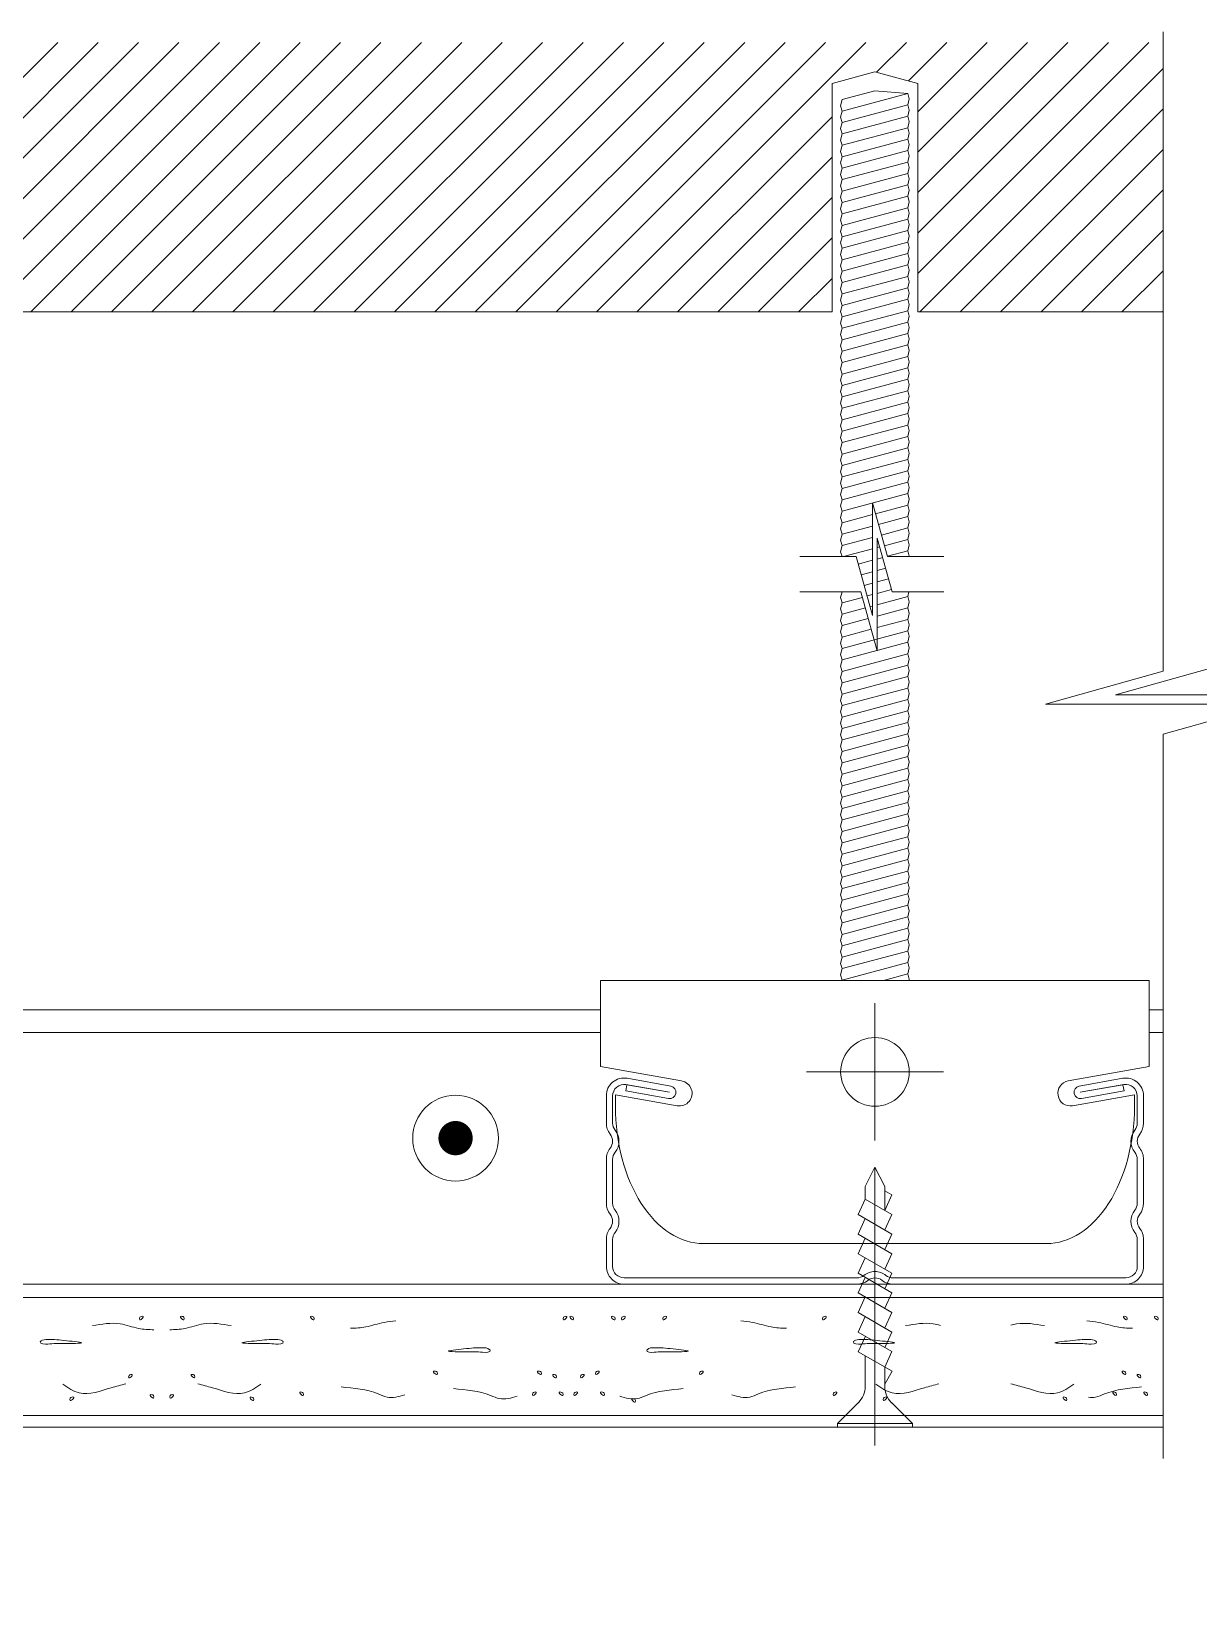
# Model space of a CAD drawing. Header units: millimetres. Extents: x 3383 to 4292, y 1469 to 1637.
# Drawn here: x 3484.4543 to 3484.5564, y 1570.1267 to 1570.2655 of the extents above; entities that cross this region are included whole.
import ezdxf

# ---------------------------------------------------------------- set-up
doc = ezdxf.new("R2010")
doc.units = ezdxf.units.MM
doc.header["$LTSCALE"] = 0.0035
doc.layers.get('0').update_dxf_attribs({"lineweight": 5})

# ---------------------------------------------------------------- blocks, each defined once
blk = doc.blocks.new('PM25')
for p, q in [((0.3, 3.28), (0, 3.28)), ((0, 3.28), (0, -3.28)), ((2.14, 1.44), (0.3, 3.28)), ((0.3, 3.28), (0.3, -3.28)), ((6.59, 1.46), (4.88, -1.5)), ((7.95, 0.84), (6.59, 1.46)), ((8.31, 1.48), (6.6, -1.49)), ((10.02, 1.48), (8.31, -1.49)), ((9.67, 0.86), (8.31, 1.48)), ((11.74, 1.48), (10.02, -1.49)), ((11.38, 0.86), (10.02, 1.48)), ((13.45, 1.48), (11.74, -1.49)), ((13.09, 0.86), (11.74, 1.48)), ((15.16, 1.48), (13.45, -1.49)), ((14.8, 0.86), (13.45, 1.48)), ((16.87, 1.48), (15.16, -1.49)), ((16.51, 0.86), (15.16, 1.48)), ((18.58, 1.48), (16.87, -1.49)), ((18.23, 0.86), (16.87, 1.48)), ((19.94, 0.86), (18.58, 1.48)), ((22.74, 0), (-1.6, 0)), ((3.55, 0.86), (6.24, 0.86)), ((19.94, 0.86), (18.58, -1.49)), ((19.94, 0.86), (21.03, 0.86)), ((22.74, 0), (21.03, 0.86)), ((22.74, 0), (21.03, -0.86)), ((5.25, -0.86), (3.55, -0.86)), ((4.88, -1.52), (3.81, -0.88)), ((6.6, -1.49), (5.25, -0.86)), ((8.31, -1.49), (6.96, -0.86)), ((10.02, -1.49), (8.68, -0.86)), ((11.74, -1.49), (10.39, -0.86)), ((13.45, -1.49), (12.1, -0.86)), ((15.16, -1.49), (13.81, -0.86)), ((16.87, -1.49), (15.53, -0.86)), ((18.58, -1.49), (17.24, -0.86)), ((21.03, -0.86), (18.95, -0.86)), ((20.3, -1.49), (18.95, -0.86)), ((20.66, -0.86), (20.3, -1.49)), ((2.14, -1.44), (0.3, -3.28)), ((0.3, -3.28), (0, -3.28))]:
    blk.add_line(p, q)
for centre, start, end in [((3.55, 2.86), 225, 270), ((3.55, -2.86), 90, 135)]:
    blk.add_arc(centre, 2, start, end)

msp = doc.modelspace()

# ---------------------------------------------------------------- hatches: boundary and pattern name
h = msp.add_hatch()
h.set_pattern_fill('ANSI31', color=256, scale=0.02, style=0)
h.set_pattern_definition([(45, (3483.0806814, 1570.111955), (-0.001767767, 0.001767767), [])])
h.paths.add_polyline_path([(3484.25532, 1570.13917), (3484.25532, 1570.14453), (3484.23752, 1570.14453), (3484.23752, 1570.13917)])
h.paths.add_polyline_path([(3484.25532, 1570.14453), (3484.25532, 1570.1583), (3484.23752, 1570.1583), (3484.23752, 1570.14453)])
h.paths.add_polyline_path([(3484.25532, 1570.1583), (3484.25532, 1570.16774), (3484.24115, 1570.16774), (3484.23972, 1570.16874), (3484.24115, 1570.16974), (3484.25532, 1570.16974), (3484.25532, 1570.18057), (3484.23752, 1570.18057), (3484.23752, 1570.1583)])
h.paths.add_polyline_path([(3484.23972, 1570.16874), (3484.24115, 1570.16774), (3484.25532, 1570.16774), (3484.25532, 1570.16874)], flags=16)
h.paths.add_polyline_path([(3484.25532, 1570.16874), (3484.25532, 1570.16974), (3484.24115, 1570.16974), (3484.23972, 1570.16874)], flags=17)
h.paths.add_polyline_path([(3484.25532, 1570.22567), (3484.23752, 1570.22567), (3484.23752, 1570.18057), (3484.25532, 1570.18057)])
h.paths.add_polyline_path([(3484.25532, 1570.24099), (3484.32433, 1570.24099), (3484.32433, 1570.2476), (3484.23752, 1570.2476), (3484.23752, 1570.22567), (3484.25532, 1570.22567)])
h.paths.add_polyline_path([(3484.32433, 1570.2476), (3484.32433, 1570.26098), (3484.32808, 1570.26198), (3484.33183, 1570.26098), (3484.33183, 1570.24099), (3484.52433, 1570.24099), (3484.52433, 1570.26098), (3484.52808, 1570.26198), (3484.53183, 1570.26098), (3484.53183, 1570.24099), (3484.55329, 1570.24099), (3484.55329, 1570.26456), (3484.23752, 1570.26456), (3484.23752, 1570.2476)])
h.paths.add_polyline_path([(3484.58905, 1570.24099), (3484.58905, 1570.20209), (3484.60685, 1570.20209), (3484.60685, 1570.21782), (3484.59982, 1570.21782, -1), (3484.59932, 1570.21782, -1), (3484.59982, 1570.21782), (3484.60685, 1570.21782), (3484.60685, 1570.25467), (3484.60225, 1570.25467, -1), (3484.60175, 1570.25467, -1), (3484.60225, 1570.25467), (3484.60685, 1570.25467), (3484.60685, 1570.26456), (3484.55944, 1570.26456), (3484.55944, 1570.24099), (3484.56062, 1570.24099)])
h.paths.add_polyline_path([(3484.58905, 1570.17846), (3484.60685, 1570.17846), (3484.60685, 1570.20209), (3484.58905, 1570.20209)])
h.paths.add_polyline_path([(3484.58905, 1570.17846), (3484.58905, 1570.16974), (3484.60322, 1570.16974), (3484.60422, 1570.16904), (3484.60685, 1570.16904), (3484.60685, 1570.17846)])
h.paths.add_polyline_path([(3484.60685, 1570.15981), (3484.60685, 1570.16904), (3484.60422, 1570.16904), (3484.60465, 1570.16874), (3484.60322, 1570.16774), (3484.58905, 1570.16774), (3484.58905, 1570.15981)])
h.paths.add_polyline_path([(3484.60685, 1570.15981), (3484.58905, 1570.15981), (3484.58905, 1570.14844), (3484.60685, 1570.14844)])
h.paths.add_polyline_path([(3484.58905, 1570.14844), (3484.58905, 1570.13597), (3484.60685, 1570.13597), (3484.60685, 1570.14844)])
h.paths.add_polyline_path([(3484.60685, 1570.12667), (3484.60685, 1570.13597), (3484.58905, 1570.13597), (3484.58905, 1570.12667)])
h.paths.add_polyline_path([(3484.58905, 1570.16874), (3484.58905, 1570.16774), (3484.60322, 1570.16774), (3484.60465, 1570.16874)], flags=17)
h.paths.add_polyline_path([(3484.58905, 1570.16974), (3484.58905, 1570.16874), (3484.60465, 1570.16874), (3484.60422, 1570.16904), (3484.60303, 1570.16904, -1), (3484.60253, 1570.16904, -1), (3484.60303, 1570.16904), (3484.60422, 1570.16904), (3484.60322, 1570.16974)])

# ---------------------------------------------------------------- linework, layer by layer
for p, q in [((3484.55329, 1570.20958), (3484.55329, 1570.26549)), ((3484.52433, 1570.26098), (3484.52808, 1570.26198)), ((3484.53183, 1570.26098), (3484.52808, 1570.26198)), ((3484.52433, 1570.26098), (3484.52433, 1570.24099)), ((3484.52521, 1570.25956), (3484.52808, 1570.26033)), ((3484.52521, 1570.25856), (3484.53095, 1570.2601)), ((3484.53095, 1570.2601), (3484.52808, 1570.26033)), ((3484.53108, 1570.25963), (3484.53095, 1570.2601)), ((3484.53183, 1570.26098), (3484.53183, 1570.24099)), ((3484.52521, 1570.25956), (3484.52508, 1570.25902)), ((3484.52508, 1570.25902), (3484.52521, 1570.25856)), ((3484.52521, 1570.25856), (3484.52508, 1570.25802)), ((3484.52521, 1570.25756), (3484.53095, 1570.2591)), ((3484.53095, 1570.2591), (3484.53108, 1570.25963)), ((3484.53108, 1570.25863), (3484.53095, 1570.2591)), ((3484.53095, 1570.2581), (3484.53108, 1570.25863)), ((3484.52508, 1570.25802), (3484.52521, 1570.25756)), ((3484.52521, 1570.25756), (3484.52508, 1570.25702)), ((3484.52508, 1570.25702), (3484.52521, 1570.25656)), ((3484.52521, 1570.25656), (3484.53095, 1570.2581)), ((3484.52521, 1570.25556), (3484.53095, 1570.2571)), ((3484.53108, 1570.25763), (3484.53095, 1570.2581)), ((3484.53095, 1570.2571), (3484.53108, 1570.25763)), ((3484.53108, 1570.25663), (3484.53095, 1570.2571)), ((3484.52521, 1570.25656), (3484.52508, 1570.25602)), ((3484.52508, 1570.25602), (3484.52521, 1570.25556)), ((3484.52521, 1570.25556), (3484.52508, 1570.25502)), ((3484.52521, 1570.25456), (3484.53095, 1570.2561)), ((3484.53095, 1570.2561), (3484.53108, 1570.25663)), ((3484.53108, 1570.25563), (3484.53095, 1570.2561)), ((3484.53095, 1570.2551), (3484.53108, 1570.25563)), ((3484.52508, 1570.25502), (3484.52521, 1570.25456)), ((3484.52521, 1570.25456), (3484.52508, 1570.25402)), ((3484.52521, 1570.25356), (3484.53095, 1570.2551)), ((3484.53108, 1570.25463), (3484.53095, 1570.2551)), ((3484.53095, 1570.2541), (3484.53108, 1570.25463)), ((3484.52508, 1570.25402), (3484.52521, 1570.25356)), ((3484.52521, 1570.25356), (3484.52508, 1570.25302)), ((3484.52508, 1570.25302), (3484.52521, 1570.25256)), ((3484.52521, 1570.25256), (3484.53095, 1570.2541)), ((3484.52521, 1570.25156), (3484.53095, 1570.2531)), ((3484.53108, 1570.25363), (3484.53095, 1570.2541)), ((3484.53095, 1570.2531), (3484.53108, 1570.25363)), ((3484.53108, 1570.25263), (3484.53095, 1570.2531)), ((3484.52521, 1570.25256), (3484.52508, 1570.25202)), ((3484.52508, 1570.25202), (3484.52521, 1570.25156)), ((3484.52521, 1570.25156), (3484.52508, 1570.25102)), ((3484.52521, 1570.25056), (3484.53095, 1570.2521)), ((3484.53095, 1570.2521), (3484.53108, 1570.25263)), ((3484.53108, 1570.25163), (3484.53095, 1570.2521)), ((3484.53095, 1570.2511), (3484.53108, 1570.25163)), ((3484.52508, 1570.25102), (3484.52521, 1570.25056)), ((3484.52521, 1570.25056), (3484.52508, 1570.25002)), ((3484.52508, 1570.25002), (3484.52521, 1570.24956)), ((3484.52521, 1570.24956), (3484.53095, 1570.2511)), ((3484.52521, 1570.24856), (3484.53095, 1570.2501)), ((3484.53108, 1570.25063), (3484.53095, 1570.2511)), ((3484.53095, 1570.2501), (3484.53108, 1570.25063)), ((3484.53108, 1570.24963), (3484.53095, 1570.2501)), ((3484.52521, 1570.24956), (3484.52508, 1570.24902)), ((3484.52508, 1570.24902), (3484.52521, 1570.24856)), ((3484.52521, 1570.24756), (3484.53095, 1570.2491)), ((3484.53095, 1570.2491), (3484.53108, 1570.24963)), ((3484.53108, 1570.24863), (3484.53095, 1570.2491)), ((3484.53095, 1570.2481), (3484.53108, 1570.24863)), ((3484.52521, 1570.24856), (3484.52508, 1570.24802)), ((3484.52508, 1570.24802), (3484.52521, 1570.24756)), ((3484.52521, 1570.24756), (3484.52508, 1570.24702)), ((3484.52521, 1570.24656), (3484.53095, 1570.2481)), ((3484.53108, 1570.24763), (3484.53095, 1570.2481)), ((3484.53095, 1570.2471), (3484.53108, 1570.24763)), ((3484.52508, 1570.24702), (3484.52521, 1570.24656)), ((3484.52521, 1570.24656), (3484.52508, 1570.24602)), ((3484.52508, 1570.24602), (3484.52521, 1570.24556)), ((3484.52521, 1570.24556), (3484.53095, 1570.2471)), ((3484.52521, 1570.24456), (3484.53095, 1570.2461)), ((3484.53108, 1570.24663), (3484.53095, 1570.2471)), ((3484.53095, 1570.2461), (3484.53108, 1570.24663)), ((3484.53108, 1570.24563), (3484.53095, 1570.2461)), ((3484.52521, 1570.24556), (3484.52508, 1570.24502)), ((3484.52508, 1570.24502), (3484.52521, 1570.24456)), ((3484.52521, 1570.24456), (3484.52508, 1570.24402)), ((3484.52521, 1570.24356), (3484.53095, 1570.2451)), ((3484.53095, 1570.2451), (3484.53108, 1570.24563)), ((3484.53108, 1570.24463), (3484.53095, 1570.2451)), ((3484.53095, 1570.2441), (3484.53108, 1570.24463)), ((3484.52508, 1570.24402), (3484.52521, 1570.24356)), ((3484.52521, 1570.24356), (3484.52508, 1570.24302)), ((3484.52521, 1570.24256), (3484.53095, 1570.2441)), ((3484.52521, 1570.24156), (3484.53095, 1570.2431)), ((3484.53108, 1570.24363), (3484.53095, 1570.2441)), ((3484.53095, 1570.2431), (3484.53108, 1570.24363)), ((3484.53108, 1570.24263), (3484.53095, 1570.2431)), ((3484.52508, 1570.24302), (3484.52521, 1570.24256)), ((3484.52521, 1570.24256), (3484.52508, 1570.24202)), ((3484.52508, 1570.24202), (3484.52521, 1570.24156)), ((3484.52521, 1570.24056), (3484.53095, 1570.2421)), ((3484.53095, 1570.2421), (3484.53108, 1570.24263)), ((3484.53108, 1570.24163), (3484.53095, 1570.2421)), ((3484.52433, 1570.24099), (3484.33183, 1570.24099)), ((3484.52521, 1570.24156), (3484.52508, 1570.24102)), ((3484.52508, 1570.24102), (3484.52521, 1570.24056)), ((3484.52521, 1570.24056), (3484.52508, 1570.24002)), ((3484.52521, 1570.23956), (3484.53095, 1570.2411)), ((3484.53095, 1570.2411), (3484.53108, 1570.24163)), ((3484.53108, 1570.24063), (3484.53095, 1570.2411)), ((3484.53095, 1570.2401), (3484.53108, 1570.24063)), ((3484.55329, 1570.24099), (3484.53183, 1570.24099)), ((3484.52508, 1570.24002), (3484.52521, 1570.23956)), ((3484.52521, 1570.23956), (3484.52508, 1570.23902)), ((3484.52508, 1570.23902), (3484.52521, 1570.23856)), ((3484.52521, 1570.23856), (3484.53095, 1570.2401)), ((3484.52521, 1570.23756), (3484.53095, 1570.2391)), ((3484.53108, 1570.23963), (3484.53095, 1570.2401)), ((3484.53095, 1570.2391), (3484.53108, 1570.23963)), ((3484.53108, 1570.23863), (3484.53095, 1570.2391)), ((3484.52521, 1570.23856), (3484.52508, 1570.23802)), ((3484.52508, 1570.23802), (3484.52521, 1570.23756)), ((3484.52521, 1570.23756), (3484.52508, 1570.23702)), ((3484.52521, 1570.23656), (3484.53095, 1570.2381)), ((3484.53095, 1570.2381), (3484.53108, 1570.23863)), ((3484.53108, 1570.23763), (3484.53095, 1570.2381)), ((3484.53095, 1570.2371), (3484.53108, 1570.23763)), ((3484.52508, 1570.23702), (3484.52521, 1570.23656)), ((3484.52521, 1570.23656), (3484.52508, 1570.23602)), ((3484.52521, 1570.23556), (3484.53095, 1570.2371)), ((3484.53108, 1570.23663), (3484.53095, 1570.2371)), ((3484.53095, 1570.2361), (3484.53108, 1570.23663)), ((3484.52508, 1570.23602), (3484.52521, 1570.23556)), ((3484.52521, 1570.23556), (3484.52508, 1570.23502)), ((3484.52508, 1570.23502), (3484.52521, 1570.23456)), ((3484.52521, 1570.23456), (3484.53095, 1570.2361)), ((3484.52521, 1570.23356), (3484.53095, 1570.2351)), ((3484.53108, 1570.23563), (3484.53095, 1570.2361)), ((3484.53095, 1570.2351), (3484.53108, 1570.23563)), ((3484.53108, 1570.23463), (3484.53095, 1570.2351)), ((3484.52521, 1570.23456), (3484.52508, 1570.23402)), ((3484.52508, 1570.23402), (3484.52521, 1570.23356)), ((3484.52521, 1570.23356), (3484.52508, 1570.23302)), ((3484.52521, 1570.23256), (3484.53095, 1570.2341)), ((3484.53095, 1570.2341), (3484.53108, 1570.23463)), ((3484.53108, 1570.23363), (3484.53095, 1570.2341)), ((3484.53095, 1570.2331), (3484.53108, 1570.23363)), ((3484.52508, 1570.23302), (3484.52521, 1570.23256)), ((3484.52521, 1570.23256), (3484.52508, 1570.23202)), ((3484.52508, 1570.23202), (3484.52521, 1570.23156)), ((3484.52521, 1570.23156), (3484.53095, 1570.2331)), ((3484.52521, 1570.23056), (3484.53095, 1570.2321)), ((3484.53108, 1570.23263), (3484.53095, 1570.2331)), ((3484.53095, 1570.2321), (3484.53108, 1570.23263)), ((3484.53108, 1570.23163), (3484.53095, 1570.2321)), ((3484.52521, 1570.23156), (3484.52508, 1570.23102)), ((3484.52508, 1570.23102), (3484.52521, 1570.23056)), ((3484.52521, 1570.23056), (3484.52508, 1570.23002)), ((3484.52521, 1570.22956), (3484.53095, 1570.2311)), ((3484.53095, 1570.2311), (3484.53108, 1570.23163)), ((3484.53108, 1570.23063), (3484.53095, 1570.2311)), ((3484.53095, 1570.2301), (3484.53108, 1570.23063)), ((3484.52508, 1570.23002), (3484.52521, 1570.22956)), ((3484.52521, 1570.22956), (3484.52508, 1570.22902)), ((3484.52521, 1570.22856), (3484.53095, 1570.2301)), ((3484.53108, 1570.22963), (3484.53095, 1570.2301)), ((3484.53095, 1570.2291), (3484.53108, 1570.22963)), ((3484.52508, 1570.22902), (3484.52521, 1570.22856)), ((3484.52521, 1570.22856), (3484.52508, 1570.22802)), ((3484.52508, 1570.22802), (3484.52521, 1570.22756)), ((3484.52521, 1570.22756), (3484.53095, 1570.2291)), ((3484.52521, 1570.22656), (3484.53095, 1570.2281)), ((3484.53108, 1570.22863), (3484.53095, 1570.2291)), ((3484.53095, 1570.2281), (3484.53108, 1570.22863)), ((3484.53108, 1570.22763), (3484.53095, 1570.2281)), ((3484.52521, 1570.22756), (3484.52508, 1570.22702)), ((3484.52508, 1570.22702), (3484.52521, 1570.22656)), ((3484.52521, 1570.22656), (3484.52508, 1570.22602)), ((3484.52521, 1570.22556), (3484.53095, 1570.2271)), ((3484.53095, 1570.2271), (3484.53108, 1570.22763)), ((3484.53108, 1570.22663), (3484.53095, 1570.2271)), ((3484.53095, 1570.2261), (3484.53108, 1570.22663)), ((3484.52508, 1570.22602), (3484.52521, 1570.22556)), ((3484.52521, 1570.22556), (3484.52508, 1570.22502)), ((3484.52508, 1570.22502), (3484.52521, 1570.22456)), ((3484.52521, 1570.22456), (3484.53095, 1570.2261)), ((3484.52521, 1570.22356), (3484.53095, 1570.2251)), ((3484.53108, 1570.22563), (3484.53095, 1570.2261)), ((3484.53095, 1570.2251), (3484.53108, 1570.22563)), ((3484.53108, 1570.22463), (3484.53095, 1570.2251)), ((3484.52521, 1570.22456), (3484.52508, 1570.22402)), ((3484.52508, 1570.22402), (3484.52521, 1570.22356)), ((3484.52788, 1570.21444), (3484.52788, 1570.2243)), ((3484.52788, 1570.2243), (3484.52919, 1570.21959)), ((3484.52814, 1570.22334), (3484.53095, 1570.2241)), ((3484.53095, 1570.2241), (3484.53108, 1570.22463)), ((3484.53108, 1570.22363), (3484.53095, 1570.2241)), ((3484.53095, 1570.2231), (3484.53108, 1570.22363)), ((3484.52521, 1570.22356), (3484.52508, 1570.22302)), ((3484.52508, 1570.22302), (3484.52521, 1570.22256)), ((3484.52521, 1570.22256), (3484.52508, 1570.22202)), ((3484.52521, 1570.22256), (3484.52788, 1570.22327)), ((3484.52521, 1570.22156), (3484.52788, 1570.22227)), ((3484.5284, 1570.22241), (3484.53095, 1570.2231)), ((3484.53108, 1570.22263), (3484.53095, 1570.2231)), ((3484.53095, 1570.2221), (3484.53108, 1570.22263)), ((3484.52508, 1570.22202), (3484.52521, 1570.22156)), ((3484.52521, 1570.22156), (3484.52508, 1570.22102)), ((3484.52508, 1570.22102), (3484.52521, 1570.22056)), ((3484.52521, 1570.22056), (3484.52788, 1570.22127)), ((3484.52828, 1570.21136), (3484.52828, 1570.22122)), ((3484.52828, 1570.22122), (3484.5296, 1570.21651)), ((3484.52866, 1570.22148), (3484.53095, 1570.2221)), ((3484.52892, 1570.22055), (3484.53095, 1570.2211)), ((3484.53108, 1570.22163), (3484.53095, 1570.2221)), ((3484.53095, 1570.2211), (3484.53108, 1570.22163)), ((3484.53108, 1570.22063), (3484.53095, 1570.2211)), ((3484.52644, 1570.21959), (3484.52152, 1570.21959)), ((3484.52521, 1570.22056), (3484.52508, 1570.22002)), ((3484.52508, 1570.22002), (3484.5252, 1570.21959)), ((3484.52532, 1570.21959), (3484.52788, 1570.22027)), ((3484.52644, 1570.21959), (3484.52788, 1570.21444)), ((3484.52828, 1570.22038), (3484.5285, 1570.22044)), ((3484.52828, 1570.21938), (3484.52876, 1570.21951)), ((3484.52918, 1570.21962), (3484.53095, 1570.2201)), ((3484.53411, 1570.21959), (3484.52919, 1570.21959)), ((3484.53095, 1570.2201), (3484.53108, 1570.22063)), ((3484.53108, 1570.21963), (3484.53095, 1570.2201)), ((3484.53107, 1570.21959), (3484.53108, 1570.21963)), ((3484.52662, 1570.21894), (3484.52788, 1570.21927)), ((3484.52688, 1570.21801), (3484.52788, 1570.21827)), ((3484.52828, 1570.21838), (3484.52902, 1570.21858)), ((3484.52714, 1570.21708), (3484.52788, 1570.21727)), ((3484.52828, 1570.21738), (3484.52928, 1570.21765)), ((3484.52828, 1570.21638), (3484.52954, 1570.21672)), ((3484.52684, 1570.21651), (3484.52152, 1570.21651)), ((3484.5252, 1570.21651), (3484.52508, 1570.21602)), ((3484.52508, 1570.21602), (3484.52521, 1570.21556)), ((3484.52521, 1570.21556), (3484.52508, 1570.21502)), ((3484.52521, 1570.21556), (3484.52698, 1570.21603)), ((3484.52684, 1570.21651), (3484.52828, 1570.21136)), ((3484.5274, 1570.21615), (3484.52788, 1570.21627)), ((3484.52828, 1570.21538), (3484.53095, 1570.2161)), ((3484.53411, 1570.21651), (3484.5296, 1570.21651)), ((3484.53095, 1570.2161), (3484.53105, 1570.21651)), ((3484.53108, 1570.21563), (3484.53095, 1570.2161)), ((3484.53095, 1570.2151), (3484.53108, 1570.21563)), ((3484.52508, 1570.21502), (3484.52521, 1570.21456)), ((3484.52521, 1570.21456), (3484.52508, 1570.21402)), ((3484.52508, 1570.21402), (3484.52521, 1570.21356)), ((3484.52521, 1570.21456), (3484.52724, 1570.2151)), ((3484.52521, 1570.21356), (3484.5275, 1570.21417)), ((3484.52766, 1570.21522), (3484.52788, 1570.21527)), ((3484.52828, 1570.21438), (3484.53095, 1570.2151)), ((3484.52828, 1570.21338), (3484.53095, 1570.2141)), ((3484.53108, 1570.21463), (3484.53095, 1570.2151)), ((3484.53095, 1570.2141), (3484.53108, 1570.21463)), ((3484.53108, 1570.21363), (3484.53095, 1570.2141)), ((3484.52521, 1570.21356), (3484.52508, 1570.21302)), ((3484.52508, 1570.21302), (3484.52521, 1570.21256)), ((3484.52521, 1570.21256), (3484.52508, 1570.21202)), ((3484.52521, 1570.21256), (3484.52776, 1570.21324)), ((3484.52521, 1570.21156), (3484.53095, 1570.2131)), ((3484.53095, 1570.2131), (3484.53108, 1570.21363)), ((3484.53108, 1570.21263), (3484.53095, 1570.2131)), ((3484.53095, 1570.2121), (3484.53108, 1570.21263)), ((3484.52508, 1570.21202), (3484.52521, 1570.21156)), ((3484.52521, 1570.21156), (3484.52508, 1570.21102)), ((3484.52521, 1570.21056), (3484.53095, 1570.2121)), ((3484.53108, 1570.21163), (3484.53095, 1570.2121)), ((3484.53095, 1570.2111), (3484.53108, 1570.21163)), ((3484.52508, 1570.21102), (3484.52521, 1570.21056)), ((3484.52521, 1570.21056), (3484.52508, 1570.21002)), ((3484.52508, 1570.21002), (3484.52521, 1570.20956)), ((3484.52521, 1570.20956), (3484.53095, 1570.2111)), ((3484.52521, 1570.20856), (3484.53095, 1570.2101)), ((3484.53108, 1570.21063), (3484.53095, 1570.2111)), ((3484.53095, 1570.2101), (3484.53108, 1570.21063)), ((3484.53108, 1570.20963), (3484.53095, 1570.2101)), ((3484.55944, 1570.21039), (3484.54914, 1570.20751)), ((3484.52521, 1570.20956), (3484.52508, 1570.20902)), ((3484.52508, 1570.20902), (3484.52521, 1570.20856)), ((3484.52521, 1570.20856), (3484.52508, 1570.20802)), ((3484.52521, 1570.20756), (3484.53095, 1570.2091)), ((3484.53095, 1570.2091), (3484.53108, 1570.20963)), ((3484.53108, 1570.20863), (3484.53095, 1570.2091)), ((3484.53095, 1570.2081), (3484.53108, 1570.20863)), ((3484.55329, 1570.20958), (3484.54299, 1570.2067)), ((3484.52508, 1570.20802), (3484.52521, 1570.20756)), ((3484.52521, 1570.20756), (3484.52508, 1570.20702)), ((3484.52508, 1570.20702), (3484.52521, 1570.20656)), ((3484.52521, 1570.20656), (3484.53095, 1570.2081)), ((3484.52521, 1570.20556), (3484.53095, 1570.2071)), ((3484.53108, 1570.20763), (3484.53095, 1570.2081)), ((3484.53095, 1570.2071), (3484.53108, 1570.20763)), ((3484.53108, 1570.20663), (3484.53095, 1570.2071)), ((3484.54914, 1570.20751), (3484.56886, 1570.20751)), ((3484.52521, 1570.20656), (3484.52508, 1570.20602)), ((3484.52508, 1570.20602), (3484.52521, 1570.20556)), ((3484.52521, 1570.20556), (3484.52508, 1570.20502)), ((3484.52521, 1570.20456), (3484.53095, 1570.2061)), ((3484.53095, 1570.2061), (3484.53108, 1570.20663)), ((3484.53108, 1570.20563), (3484.53095, 1570.2061)), ((3484.53095, 1570.2051), (3484.53108, 1570.20563)), ((3484.54299, 1570.2067), (3484.56271, 1570.2067)), ((3484.56271, 1570.2067), (3484.55329, 1570.20406)), ((3484.52508, 1570.20502), (3484.52521, 1570.20456)), ((3484.52521, 1570.20456), (3484.52508, 1570.20402)), ((3484.52521, 1570.20356), (3484.53095, 1570.2051)), ((3484.53108, 1570.20463), (3484.53095, 1570.2051)), ((3484.53095, 1570.2041), (3484.53108, 1570.20463)), ((3484.52508, 1570.20402), (3484.52521, 1570.20356)), ((3484.52521, 1570.20356), (3484.52508, 1570.20302)), ((3484.52508, 1570.20302), (3484.52521, 1570.20256)), ((3484.52521, 1570.20256), (3484.53095, 1570.2041)), ((3484.52521, 1570.20156), (3484.53095, 1570.2031)), ((3484.53108, 1570.20363), (3484.53095, 1570.2041)), ((3484.53095, 1570.2031), (3484.53108, 1570.20363)), ((3484.53108, 1570.20263), (3484.53095, 1570.2031)), ((3484.55329, 1570.14072), (3484.55329, 1570.20406)), ((3484.52521, 1570.20256), (3484.52508, 1570.20202)), ((3484.52508, 1570.20202), (3484.52521, 1570.20156)), ((3484.52521, 1570.20156), (3484.52508, 1570.20102)), ((3484.52521, 1570.20056), (3484.53095, 1570.2021)), ((3484.53095, 1570.2021), (3484.53108, 1570.20263)), ((3484.53108, 1570.20163), (3484.53095, 1570.2021)), ((3484.53095, 1570.2011), (3484.53108, 1570.20163)), ((3484.52508, 1570.20102), (3484.52521, 1570.20056)), ((3484.52521, 1570.20056), (3484.52508, 1570.20002)), ((3484.52508, 1570.20002), (3484.52521, 1570.19956)), ((3484.52521, 1570.19956), (3484.53095, 1570.2011)), ((3484.52521, 1570.19856), (3484.53095, 1570.2001)), ((3484.53108, 1570.20063), (3484.53095, 1570.2011)), ((3484.53095, 1570.2001), (3484.53108, 1570.20063)), ((3484.53108, 1570.19963), (3484.53095, 1570.2001)), ((3484.52521, 1570.19956), (3484.52508, 1570.19902)), ((3484.52508, 1570.19902), (3484.52521, 1570.19856)), ((3484.52521, 1570.19756), (3484.53095, 1570.1991)), ((3484.53095, 1570.1991), (3484.53108, 1570.19963)), ((3484.53108, 1570.19863), (3484.53095, 1570.1991)), ((3484.53095, 1570.1981), (3484.53108, 1570.19863)), ((3484.52521, 1570.19856), (3484.52508, 1570.19802)), ((3484.52508, 1570.19802), (3484.52521, 1570.19756)), ((3484.52521, 1570.19756), (3484.52508, 1570.19702)), ((3484.52521, 1570.19656), (3484.53095, 1570.1981)), ((3484.53108, 1570.19763), (3484.53095, 1570.1981)), ((3484.53095, 1570.1971), (3484.53108, 1570.19763)), ((3484.52508, 1570.19702), (3484.52521, 1570.19656)), ((3484.52521, 1570.19656), (3484.52508, 1570.19602)), ((3484.52508, 1570.19602), (3484.52521, 1570.19556)), ((3484.52521, 1570.19556), (3484.53095, 1570.1971)), ((3484.52521, 1570.19456), (3484.53095, 1570.1961)), ((3484.53108, 1570.19663), (3484.53095, 1570.1971)), ((3484.53095, 1570.1961), (3484.53108, 1570.19663)), ((3484.53108, 1570.19563), (3484.53095, 1570.1961)), ((3484.52521, 1570.19556), (3484.52508, 1570.19502)), ((3484.52508, 1570.19502), (3484.52521, 1570.19456)), ((3484.52521, 1570.19456), (3484.52508, 1570.19402)), ((3484.52521, 1570.19356), (3484.53095, 1570.1951)), ((3484.53095, 1570.1951), (3484.53108, 1570.19563)), ((3484.53108, 1570.19463), (3484.53095, 1570.1951)), ((3484.53095, 1570.1941), (3484.53108, 1570.19463)), ((3484.52508, 1570.19402), (3484.52521, 1570.19356)), ((3484.52521, 1570.19356), (3484.52508, 1570.19302)), ((3484.52521, 1570.19256), (3484.53095, 1570.1941)), ((3484.52521, 1570.19156), (3484.53095, 1570.1931)), ((3484.53108, 1570.19363), (3484.53095, 1570.1941)), ((3484.53095, 1570.1931), (3484.53108, 1570.19363)), ((3484.53108, 1570.19263), (3484.53095, 1570.1931)), ((3484.52508, 1570.19302), (3484.52521, 1570.19256)), ((3484.52521, 1570.19256), (3484.52508, 1570.19202)), ((3484.52508, 1570.19202), (3484.52521, 1570.19156)), ((3484.52521, 1570.19056), (3484.53095, 1570.1921)), ((3484.53095, 1570.1921), (3484.53108, 1570.19263)), ((3484.53108, 1570.19163), (3484.53095, 1570.1921)), ((3484.52521, 1570.19156), (3484.52508, 1570.19102)), ((3484.52508, 1570.19102), (3484.52521, 1570.19056)), ((3484.52521, 1570.19056), (3484.52508, 1570.19002)), ((3484.52521, 1570.18956), (3484.53095, 1570.1911)), ((3484.53095, 1570.1911), (3484.53108, 1570.19163)), ((3484.53108, 1570.19063), (3484.53095, 1570.1911)), ((3484.53095, 1570.1901), (3484.53108, 1570.19063)), ((3484.52508, 1570.19002), (3484.52521, 1570.18956)), ((3484.52521, 1570.18956), (3484.52508, 1570.18902)), ((3484.52508, 1570.18902), (3484.52521, 1570.18856)), ((3484.52521, 1570.18856), (3484.53095, 1570.1901)), ((3484.52521, 1570.18756), (3484.53095, 1570.1891)), ((3484.53108, 1570.18963), (3484.53095, 1570.1901)), ((3484.53095, 1570.1891), (3484.53108, 1570.18963)), ((3484.53108, 1570.18863), (3484.53095, 1570.1891)), ((3484.52521, 1570.18856), (3484.52508, 1570.18802)), ((3484.52508, 1570.18802), (3484.52521, 1570.18756)), ((3484.52521, 1570.18756), (3484.52508, 1570.18702)), ((3484.52521, 1570.18656), (3484.53095, 1570.1881)), ((3484.53095, 1570.1881), (3484.53108, 1570.18863)), ((3484.53108, 1570.18763), (3484.53095, 1570.1881)), ((3484.53095, 1570.1871), (3484.53108, 1570.18763)), ((3484.52508, 1570.18702), (3484.52521, 1570.18656)), ((3484.52521, 1570.18656), (3484.52508, 1570.18602)), ((3484.52521, 1570.18556), (3484.53095, 1570.1871)), ((3484.53108, 1570.18663), (3484.53095, 1570.1871)), ((3484.53095, 1570.1861), (3484.53108, 1570.18663)), ((3484.52508, 1570.18602), (3484.52521, 1570.18556)), ((3484.52521, 1570.18556), (3484.52508, 1570.18502)), ((3484.52508, 1570.18502), (3484.52521, 1570.18456)), ((3484.52521, 1570.18456), (3484.53095, 1570.1861)), ((3484.52521, 1570.18356), (3484.53095, 1570.1851)), ((3484.53108, 1570.18563), (3484.53095, 1570.1861)), ((3484.53095, 1570.1851), (3484.53108, 1570.18563)), ((3484.53108, 1570.18463), (3484.53095, 1570.1851)), ((3484.52521, 1570.18456), (3484.52508, 1570.18402)), ((3484.52508, 1570.18402), (3484.52521, 1570.18356)), ((3484.52521, 1570.18356), (3484.52508, 1570.18302)), ((3484.52521, 1570.18256), (3484.53095, 1570.1841)), ((3484.53095, 1570.1841), (3484.53108, 1570.18463)), ((3484.53108, 1570.18363), (3484.53095, 1570.1841)), ((3484.53095, 1570.1831), (3484.53108, 1570.18363)), ((3484.52508, 1570.18302), (3484.52521, 1570.18256)), ((3484.52521, 1570.18256), (3484.5252, 1570.18253)), ((3484.52883, 1570.18253), (3484.53095, 1570.1831)), ((3484.53108, 1570.18263), (3484.53095, 1570.1831)), ((3484.53106, 1570.18253), (3484.53108, 1570.18263)), ((3484.35208, 1570.17997), (3484.50408, 1570.17997)), ((3484.52808, 1570.16853), (3484.52808, 1570.18053)), ((3484.55208, 1570.17997), (3484.55329, 1570.17997)), ((3484.35208, 1570.17797), (3484.50408, 1570.17797)), ((3484.55208, 1570.17797), (3484.55329, 1570.17797)), ((3484.53408, 1570.17453), (3484.52208, 1570.17453)), ((3484.25632, 1570.1548), (3484.55329, 1570.1548)), ((3484.25632, 1570.14449), (3484.55329, 1570.14449)), ((3484.25632, 1570.14347), (3484.55329, 1570.14347))]:
    msp.add_line(p, q)
at = {"flags": 128}
msp.add_lwpolyline([(3484.50538, 1570.17152), (3484.50538, 1570.17252), (3484.51079, 1570.17157, 1), (3484.51117, 1570.17374), (3484.50408, 1570.17499), (3484.50408, 1570.18253), (3484.52808, 1570.18253), (3484.55208, 1570.18253), (3484.55208, 1570.17499), (3484.54499, 1570.17374, 1), (3484.54537, 1570.17157), (3484.55078, 1570.17252), (3484.55078, 1570.17152)], format="xyb", dxfattribs=at)
msp.add_lwpolyline([(3484.52808, 1570.15707, 0.16888), (3484.52712, 1570.15673, -0.16888), (3484.5265, 1570.15652), (3484.5265, 1570.15652), (3484.50613, 1570.15652, -0.414214), (3484.50513, 1570.15752), (3484.50513, 1570.15988, -0.16888), (3484.50535, 1570.1605, 0.347677), (3484.50535, 1570.16243, -0.16888), (3484.50513, 1570.16305), (3484.50513, 1570.16688, -0.16888), (3484.50535, 1570.1675, 0.347677), (3484.50535, 1570.16943, -0.16888), (3484.50513, 1570.17005), (3484.50513, 1570.17244, -0.466308), (3484.5063, 1570.17342), (3484.51012, 1570.17275), (3484.50638, 1570.17341), (3484.50628, 1570.17287), (3484.51002, 1570.17221, 1), (3484.51021, 1570.17329), (3484.5064, 1570.17397, 0.466308), (3484.50458, 1570.17244), (3484.50458, 1570.17005, 0.16888), (3484.50491, 1570.16909, -0.347677), (3484.50491, 1570.16785, 0.16888), (3484.50458, 1570.16688), (3484.50458, 1570.16305, 0.16888), (3484.50491, 1570.16209, -0.347677), (3484.50491, 1570.16085, 0.16888), (3484.50458, 1570.15988), (3484.50458, 1570.15752, 0.414214), (3484.50613, 1570.15597), (3484.5265, 1570.15597), (3484.5265, 1570.15597, 0.16888), (3484.52746, 1570.1563, -0.16888), (3484.52808, 1570.15652, -0.16888), (3484.5287, 1570.1563, 0.16888), (3484.52966, 1570.15597), (3484.52966, 1570.15597), (3484.55003, 1570.15597, 0.414214), (3484.55158, 1570.15752), (3484.55158, 1570.15988, 0.16888), (3484.55125, 1570.16085, -0.347677), (3484.55125, 1570.16209, 0.16888), (3484.55158, 1570.16305), (3484.55158, 1570.16688, 0.16888), (3484.55125, 1570.16785, -0.347677), (3484.55125, 1570.16909, 0.16888), (3484.55158, 1570.17005), (3484.55158, 1570.17244, 0.466308), (3484.54976, 1570.17397), (3484.54595, 1570.17329, 1), (3484.54614, 1570.17221), (3484.54988, 1570.17287), (3484.54978, 1570.17341), (3484.54604, 1570.17275), (3484.54986, 1570.17342, -0.466308), (3484.55103, 1570.17244), (3484.55103, 1570.17005, -0.16888), (3484.55081, 1570.16943, 0.347677), (3484.55081, 1570.1675, -0.16888), (3484.55103, 1570.16688), (3484.55103, 1570.16305, -0.16888), (3484.55081, 1570.16243, 0.347677), (3484.55081, 1570.1605, -0.16888), (3484.55103, 1570.15988), (3484.55103, 1570.15752, -0.414214), (3484.55003, 1570.15652), (3484.52966, 1570.15652), (3484.52966, 1570.15652, -0.16888), (3484.52904, 1570.15673, 0.16888)], format="xyb", close=True, dxfattribs=at)
at = {"const_width": 0.0015, "flags": 128}
msp.add_lwpolyline([(3484.49064, 1570.16874, 1), (3484.49214, 1570.16874, 1)], format="xyb", close=True, dxfattribs=at)
at = {"flags": 128}
msp.add_lwpolyline([(3484.51308, 1570.15953), (3484.54308, 1570.15953)], dxfattribs=at)
msp.add_lwpolyline([(3484.55329, 1570.15597), (3484.25532, 1570.15597)])
for centre, radius in [((3484.52808, 1570.17453), 0.003), ((3484.49139, 1570.16874), 0.00375)]:
    msp.add_circle(centre, radius)
msp.add_ellipse((3484.51308, 1570.17152), major_axis=(0, 0.012), ratio=0.641917, start_param=1.570796, end_param=3.141593)
at = {"extrusion": (0, 0, -1)}
msp.add_ellipse((3484.54308, 1570.17152), major_axis=(0, 0.012), ratio=0.641917, start_param=1.570796, end_param=3.141593, dxfattribs=at)
for points, start_tangent, end_tangent in [([(3484.46401, 1570.153), (3484.46377, 1570.15286), (3484.46377, 1570.15308), (3484.46391, 1570.15315), (3484.46406, 1570.15315), (3484.46401, 1570.153)], (-0.765457, -0.643487), (-0.765457, -0.643487)), ([(3484.46737, 1570.153), (3484.46762, 1570.15286), (3484.46762, 1570.15308), (3484.46747, 1570.15315), (3484.46732, 1570.15315), (3484.46737, 1570.153)], (0.765457, -0.643487), (0.765457, -0.643487)), ([(3484.47875, 1570.153), (3484.47899, 1570.15285), (3484.47899, 1570.15307), (3484.47885, 1570.15315), (3484.4787, 1570.15315), (3484.47875, 1570.153)], (0.765457, -0.643487), (0.765457, -0.643487)), ([(3484.50107, 1570.153), (3484.50083, 1570.15285), (3484.50083, 1570.15307), (3484.50097, 1570.15315), (3484.50112, 1570.15315), (3484.50107, 1570.153)], (-0.765457, -0.643487), (-0.765457, -0.643487)), ([(3484.50145, 1570.153), (3484.50169, 1570.15285), (3484.50169, 1570.15307), (3484.50154, 1570.15315), (3484.5014, 1570.15315), (3484.50145, 1570.153)], (0.765457, -0.643487), (0.765457, -0.643487)), ([(3484.50507, 1570.153), (3484.50531, 1570.15285), (3484.50531, 1570.15307), (3484.50516, 1570.15315), (3484.50502, 1570.15315), (3484.50507, 1570.153)], (0.765457, -0.643487), (0.765457, -0.643487)), ([(3484.50619, 1570.153), (3484.50594, 1570.15285), (3484.50594, 1570.15307), (3484.50609, 1570.15315), (3484.50623, 1570.15315), (3484.50619, 1570.153)], (-0.765457, -0.643487), (-0.765457, -0.643487)), ([(3484.5098, 1570.153), (3484.50956, 1570.15285), (3484.50956, 1570.15307), (3484.50971, 1570.15315), (3484.50985, 1570.15315), (3484.5098, 1570.153)], (-0.765457, -0.643487), (-0.765457, -0.643487)), ([(3484.52377, 1570.153), (3484.52352, 1570.15285), (3484.52352, 1570.15307), (3484.52367, 1570.15315), (3484.52382, 1570.15315), (3484.52377, 1570.153)], (-0.765457, -0.643487), (-0.765457, -0.643487)), ([(3484.54988, 1570.153), (3484.55013, 1570.15285), (3484.55013, 1570.15307), (3484.54998, 1570.15315), (3484.54983, 1570.15315), (3484.54988, 1570.153)], (0.765457, -0.643487), (0.765457, -0.643487)), ([(3484.55258, 1570.153), (3484.55283, 1570.15285), (3484.55283, 1570.15307), (3484.55268, 1570.15315), (3484.55253, 1570.15315), (3484.55258, 1570.153)], (0.765457, -0.643487), (0.765457, -0.643487)), ([(3484.45571, 1570.15073), (3484.45645, 1570.15077), (3484.45722, 1570.15078), (3484.45787, 1570.15078), (3484.4587, 1570.15083), (3484.45738, 1570.15102), (3484.4565, 1570.15111), (3484.45569, 1570.15113), (3484.45513, 1570.151), (3484.45506, 1570.15092), (3484.45571, 1570.15073)], (0.985208, 0.171362), (0.985208, 0.171362)), ([(3484.47567, 1570.15073), (3484.47493, 1570.15077), (3484.47417, 1570.15078), (3484.47351, 1570.15078), (3484.47269, 1570.15083), (3484.474, 1570.15102), (3484.47488, 1570.15111), (3484.4757, 1570.15113), (3484.47625, 1570.151), (3484.47632, 1570.15092), (3484.47567, 1570.15073)], (-0.985208, 0.171362), (-0.985208, 0.171362)), ([(3484.49376, 1570.15001), (3484.49302, 1570.15005), (3484.49225, 1570.15006), (3484.4916, 1570.15006), (3484.49078, 1570.15011), (3484.49209, 1570.1503), (3484.49297, 1570.15039), (3484.49378, 1570.15041), (3484.49434, 1570.15027), (3484.49441, 1570.15019), (3484.49376, 1570.15001)], (-0.985208, 0.171362), (-0.985208, 0.171362)), ([(3484.50876, 1570.15001), (3484.5095, 1570.15005), (3484.51026, 1570.15006), (3484.51092, 1570.15006), (3484.51174, 1570.15011), (3484.51043, 1570.1503), (3484.50955, 1570.15039), (3484.50873, 1570.15041), (3484.50818, 1570.15027), (3484.50811, 1570.15019), (3484.50876, 1570.15001)], (0.985208, 0.171362), (0.985208, 0.171362)), ([(3484.52685, 1570.15073), (3484.52758, 1570.15077), (3484.52835, 1570.15078), (3484.52901, 1570.15078), (3484.52983, 1570.15083), (3484.52852, 1570.15102), (3484.52764, 1570.15111), (3484.52682, 1570.15113), (3484.52626, 1570.151), (3484.52619, 1570.15092), (3484.52685, 1570.15073)], (0.985208, 0.171362), (0.985208, 0.171362)), ([(3484.5468, 1570.15073), (3484.54607, 1570.15077), (3484.5453, 1570.15078), (3484.54464, 1570.15078), (3484.54382, 1570.15083), (3484.54513, 1570.15102), (3484.54602, 1570.15111), (3484.54683, 1570.15113), (3484.54739, 1570.151), (3484.54746, 1570.15092), (3484.5468, 1570.15073)], (-0.985208, 0.171362), (-0.985208, 0.171362)), ([(3484.46306, 1570.14791), (3484.46282, 1570.14777), (3484.46282, 1570.14799), (3484.46297, 1570.14806), (3484.46311, 1570.14806), (3484.46306, 1570.14791)], (-0.765457, -0.643487), (-0.765457, -0.643487)), ([(3484.46832, 1570.14791), (3484.46856, 1570.14777), (3484.46856, 1570.14799), (3484.46842, 1570.14806), (3484.46827, 1570.14806), (3484.46832, 1570.14791)], (0.765457, -0.643487), (0.765457, -0.643487)), ([(3484.48952, 1570.1482), (3484.48977, 1570.14806), (3484.48977, 1570.14828), (3484.48962, 1570.14835), (3484.48947, 1570.14835), (3484.48952, 1570.1482)], (0.765457, -0.643487), (0.765457, -0.643487)), ([(3484.49862, 1570.1482), (3484.49887, 1570.14806), (3484.49887, 1570.14828), (3484.49872, 1570.14835), (3484.49857, 1570.14835), (3484.49862, 1570.1482)], (0.765457, -0.643487), (0.765457, -0.643487)), ([(3484.49994, 1570.14791), (3484.50018, 1570.14777), (3484.50018, 1570.14799), (3484.50003, 1570.14806), (3484.49989, 1570.14806), (3484.49994, 1570.14791)], (0.765457, -0.643487), (0.765457, -0.643487)), ([(3484.50258, 1570.14791), (3484.50234, 1570.14777), (3484.50234, 1570.14799), (3484.50248, 1570.14806), (3484.50263, 1570.14806), (3484.50258, 1570.14791)], (-0.765457, -0.643487), (-0.765457, -0.643487)), ([(3484.5039, 1570.1482), (3484.50365, 1570.14806), (3484.50365, 1570.14828), (3484.5038, 1570.14835), (3484.50394, 1570.14835), (3484.5039, 1570.1482)], (-0.765457, -0.643487), (-0.765457, -0.643487)), ([(3484.51299, 1570.1482), (3484.51275, 1570.14806), (3484.51275, 1570.14828), (3484.5129, 1570.14835), (3484.51304, 1570.14835), (3484.51299, 1570.1482)], (-0.765457, -0.643487), (-0.765457, -0.643487)), ([(3484.54976, 1570.1482), (3484.55, 1570.14806), (3484.55, 1570.14828), (3484.54985, 1570.14835), (3484.54971, 1570.14835), (3484.54976, 1570.1482)], (0.765457, -0.643487), (0.765457, -0.643487)), ([(3484.55107, 1570.14791), (3484.55131, 1570.14777), (3484.55131, 1570.14799), (3484.55117, 1570.14806), (3484.55102, 1570.14806), (3484.55107, 1570.14791)], (0.765457, -0.643487), (0.765457, -0.643487)), ([(3484.45793, 1570.14594), (3484.45768, 1570.14579), (3484.45768, 1570.14601), (3484.45783, 1570.14609), (3484.45798, 1570.14609), (3484.45793, 1570.14594)], (-0.765457, -0.643487), (-0.765457, -0.643487)), ([(3484.46473, 1570.14615), (3484.46497, 1570.14601), (3484.46497, 1570.14623), (3484.46482, 1570.1463), (3484.46468, 1570.1463), (3484.46473, 1570.14615)], (0.765457, -0.643487), (0.765457, -0.643487)), ([(3484.46666, 1570.14615), (3484.46641, 1570.14601), (3484.46641, 1570.14623), (3484.46656, 1570.1463), (3484.46671, 1570.1463), (3484.46666, 1570.14615)], (-0.765457, -0.643487), (-0.765457, -0.643487)), ([(3484.47346, 1570.14594), (3484.4737, 1570.14579), (3484.4737, 1570.14601), (3484.47355, 1570.14609), (3484.47341, 1570.14609), (3484.47346, 1570.14594)], (0.765457, -0.643487), (0.765457, -0.643487)), ([(3484.47782, 1570.14638), (3484.47806, 1570.14623), (3484.47806, 1570.14645), (3484.47791, 1570.14653), (3484.47777, 1570.14653), (3484.47782, 1570.14638)], (0.765457, -0.643487), (0.765457, -0.643487)), ([(3484.49839, 1570.14638), (3484.49814, 1570.14623), (3484.49814, 1570.14645), (3484.49829, 1570.14653), (3484.49843, 1570.14653), (3484.49839, 1570.14638)], (-0.765457, -0.643487), (-0.765457, -0.643487)), ([(3484.50051, 1570.14638), (3484.50076, 1570.14623), (3484.50076, 1570.14645), (3484.50061, 1570.14653), (3484.50046, 1570.14653), (3484.50051, 1570.14638)], (0.765457, -0.643487), (0.765457, -0.643487)), ([(3484.502, 1570.14638), (3484.50176, 1570.14623), (3484.50176, 1570.14645), (3484.50191, 1570.14653), (3484.50205, 1570.14653), (3484.502, 1570.14638)], (-0.765457, -0.643487), (-0.765457, -0.643487)), ([(3484.50413, 1570.14638), (3484.50438, 1570.14623), (3484.50438, 1570.14645), (3484.50423, 1570.14653), (3484.50408, 1570.14653), (3484.50413, 1570.14638)], (0.765457, -0.643487), (0.765457, -0.643487)), ([(3484.50686, 1570.1458), (3484.5071, 1570.14566), (3484.5071, 1570.14588), (3484.50696, 1570.14595), (3484.50681, 1570.14595), (3484.50686, 1570.1458)], (0.765457, -0.643487), (0.765457, -0.643487)), ([(3484.5247, 1570.14638), (3484.52446, 1570.14623), (3484.52446, 1570.14645), (3484.5246, 1570.14653), (3484.52475, 1570.14653), (3484.5247, 1570.14638)], (-0.765457, -0.643487), (-0.765457, -0.643487)), ([(3484.52906, 1570.14594), (3484.52882, 1570.14579), (3484.52882, 1570.14601), (3484.52896, 1570.14609), (3484.52911, 1570.14609), (3484.52906, 1570.14594)], (-0.765457, -0.643487), (-0.765457, -0.643487)), ([(3484.54459, 1570.14594), (3484.54483, 1570.14579), (3484.54483, 1570.14601), (3484.54469, 1570.14609), (3484.54454, 1570.14609), (3484.54459, 1570.14594)], (0.765457, -0.643487), (0.765457, -0.643487)), ([(3484.54895, 1570.14638), (3484.54919, 1570.14623), (3484.54919, 1570.14645), (3484.54905, 1570.14653), (3484.5489, 1570.14653), (3484.54895, 1570.14638)], (0.765457, -0.643487), (0.765457, -0.643487)), ([(3484.55165, 1570.14638), (3484.55189, 1570.14623), (3484.55189, 1570.14645), (3484.55175, 1570.14653), (3484.5516, 1570.14653), (3484.55165, 1570.14638)], (0.765457, -0.643487), (0.765457, -0.643487))]:
    msp.add_spline(points, degree=3, dxfattribs=dict(start_tangent=start_tangent, end_tangent=end_tangent))
for points in [[(3484.465, 1570.15198), (3484.46366, 1570.1521), (3484.46204, 1570.1525), (3484.45962, 1570.15234)], [(3484.46638, 1570.15198), (3484.46772, 1570.1521), (3484.46934, 1570.1525), (3484.47176, 1570.15234)], [(3484.48219, 1570.15211), (3484.48353, 1570.15223), (3484.48515, 1570.15263), (3484.48617, 1570.15275)], [(3484.52033, 1570.15211), (3484.51899, 1570.15223), (3484.51737, 1570.15263), (3484.51635, 1570.15275)], [(3484.5506, 1570.15211), (3484.54926, 1570.15223), (3484.54764, 1570.15263), (3484.54662, 1570.15275)], [(3484.46254, 1570.14726), (3484.46127, 1570.14691), (3484.45846, 1570.14647), (3484.45704, 1570.14721)], [(3484.46884, 1570.14726), (3484.47011, 1570.14691), (3484.47292, 1570.14647), (3484.47434, 1570.14721)], [(3484.53368, 1570.14726), (3484.53241, 1570.14691), (3484.52959, 1570.14647), (3484.52817, 1570.14721)], [(3484.53997, 1570.14726), (3484.54124, 1570.14691), (3484.54406, 1570.14647), (3484.54548, 1570.14721)], [(3484.48138, 1570.14698), (3484.48463, 1570.14637), (3484.4854, 1570.14609), (3484.48694, 1570.14629)], [(3484.49121, 1570.14684), (3484.49446, 1570.14623), (3484.49523, 1570.14596), (3484.49677, 1570.14616)], [(3484.51131, 1570.14684), (3484.50806, 1570.14623), (3484.50729, 1570.14596), (3484.50575, 1570.14616)], [(3484.52113, 1570.14698), (3484.51789, 1570.14637), (3484.51712, 1570.14609), (3484.51557, 1570.14629)]]:
    msp.add_spline(points, degree=3)
for points, knots in [([(3484.53381, 1570.15236), (3484.5336, 1570.15242), (3484.5326, 1570.15266), (3484.53157, 1570.15248), (3484.53076, 1570.15234)], [2.367986, 2.367986, 2.367986, 2.367986, 3.014822, 5.441634, 5.441634, 5.441634, 5.441634]), ([(3484.53996, 1570.15239), (3484.54013, 1570.15243), (3484.54109, 1570.15265), (3484.54208, 1570.15248), (3484.5429, 1570.15234)], [2.483626, 2.483626, 2.483626, 2.483626, 3.014822, 5.441634, 5.441634, 5.441634, 5.441634]), ([(3484.5514, 1570.14698), (3484.5503, 1570.14688), (3484.54892, 1570.14675), (3484.54745, 1570.14605), (3484.54698, 1570.14605), (3484.54677, 1570.14608)], [0, 0, 0, 0, 3.302074, 4.120442, 4.754686, 4.754686, 4.754686, 4.754686])]:
    msp.add_open_spline(points, degree=3, knots=knots)

# ---------------------------------------------------------------- block references
at = {"xscale": 0.001, "yscale": 0.001, "zscale": 0.001, "rotation": 90}
msp.add_blockref('PM25', (3484.52808, 1570.14347), dxfattribs=at)

doc.saveas('drawing.dxf')
